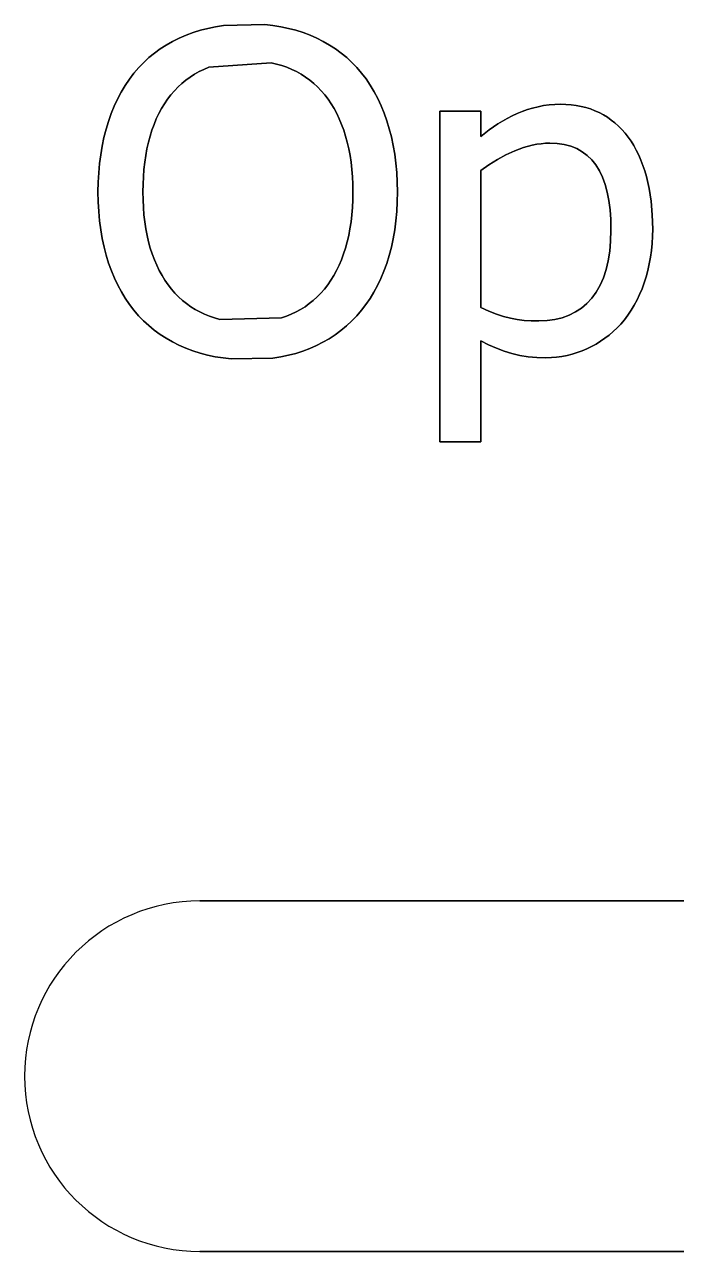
# Model space of a CAD drawing. Extents: x -90 to 0, y -3 to 240.
# Drawn here: x -70.5 to -59.35, y 74.5 to 95.5 of the extents above; entities that cross this region are included whole.
import ezdxf

# ---------------------------------------------------------------- set-up
doc = ezdxf.new("R2010")
doc.units = 0

msp = doc.modelspace()

# ---------------------------------------------------------------- linework, layer by layer
at = {"layer": 'layer0'}
for points in [[(-67.738, 95.316, 0), (-67.618, 95.361, 0)], [(-67.618, 95.361, 0), (-67.738, 95.316, 0)], [(-67.618, 95.361, 0), (-67.493, 95.401, 0)], [(-67.493, 95.401, 0), (-67.618, 95.361, 0)], [(-67.493, 95.401, 0), (-67.365, 95.434, 0)], [(-67.365, 95.434, 0), (-67.493, 95.401, 0)], [(-67.365, 95.434, 0), (-67.234, 95.462, 0)], [(-67.234, 95.462, 0), (-67.365, 95.434, 0)], [(-67.234, 95.462, 0), (-67.099, 95.484, 0)], [(-67.099, 95.484, 0), (-67.234, 95.462, 0)], [(-67.099, 95.484, 0), (-66.389, 95.5, 0)], [(-66.389, 95.5, 0), (-67.099, 95.484, 0)], [(-66.389, 95.5, 0), (-66.251, 95.484, 0)], [(-66.251, 95.484, 0), (-66.389, 95.5, 0)], [(-66.251, 95.484, 0), (-66.116, 95.462, 0)], [(-66.116, 95.462, 0), (-66.251, 95.484, 0)], [(-66.116, 95.462, 0), (-65.985, 95.434, 0)], [(-65.985, 95.434, 0), (-66.116, 95.462, 0)], [(-65.985, 95.434, 0), (-65.858, 95.401, 0)], [(-65.858, 95.401, 0), (-65.985, 95.434, 0)], [(-65.858, 95.401, 0), (-65.736, 95.361, 0)], [(-65.736, 95.361, 0), (-65.858, 95.401, 0)], [(-65.736, 95.361, 0), (-65.617, 95.316, 0)], [(-65.617, 95.316, 0), (-65.736, 95.361, 0)], [(-68.179, 95.082, 0), (-68.075, 95.148, 0)], [(-68.075, 95.148, 0), (-68.179, 95.082, 0)], [(-68.075, 95.148, 0), (-67.967, 95.209, 0)], [(-67.967, 95.209, 0), (-68.075, 95.148, 0)], [(-67.967, 95.209, 0), (-67.855, 95.265, 0)], [(-67.855, 95.265, 0), (-67.967, 95.209, 0)], [(-67.855, 95.265, 0), (-67.738, 95.316, 0)], [(-67.738, 95.316, 0), (-67.855, 95.265, 0)], [(-65.617, 95.316, 0), (-65.502, 95.265, 0)], [(-65.502, 95.265, 0), (-65.617, 95.316, 0)], [(-65.502, 95.265, 0), (-65.391, 95.209, 0)], [(-65.391, 95.209, 0), (-65.502, 95.265, 0)], [(-65.391, 95.209, 0), (-65.285, 95.148, 0)], [(-65.285, 95.148, 0), (-65.391, 95.209, 0)], [(-65.285, 95.148, 0), (-65.182, 95.082, 0)], [(-65.182, 95.082, 0), (-65.285, 95.148, 0)], [(-68.461, 94.852, 0), (-68.372, 94.934, 0)], [(-68.372, 94.934, 0), (-68.461, 94.852, 0)], [(-68.372, 94.934, 0), (-68.278, 95.01, 0)], [(-68.278, 95.01, 0), (-68.372, 94.934, 0)], [(-68.278, 95.01, 0), (-68.179, 95.082, 0)], [(-68.179, 95.082, 0), (-68.278, 95.01, 0)], [(-65.182, 95.082, 0), (-65.084, 95.01, 0)], [(-65.084, 95.01, 0), (-65.182, 95.082, 0)], [(-65.084, 95.01, 0), (-64.99, 94.934, 0)], [(-64.99, 94.934, 0), (-65.084, 95.01, 0)], [(-64.99, 94.934, 0), (-64.9, 94.852, 0)], [(-64.9, 94.852, 0), (-64.99, 94.934, 0)], [(-68.628, 94.668, 0), (-68.545, 94.766, 0)], [(-68.545, 94.766, 0), (-68.628, 94.668, 0)], [(-68.545, 94.766, 0), (-68.461, 94.852, 0)], [(-68.461, 94.852, 0), (-68.545, 94.766, 0)], [(-67.431, 94.733, 0), (-67.513, 94.694, 0)], [(-67.513, 94.694, 0), (-67.431, 94.733, 0)], [(-67.347, 94.768, 0), (-67.431, 94.733, 0)], [(-67.431, 94.733, 0), (-67.347, 94.768, 0)], [(-66.282, 94.845, 0), (-67.347, 94.768, 0)], [(-67.347, 94.768, 0), (-66.282, 94.845, 0)], [(-66.19, 94.824, 0), (-66.282, 94.845, 0)], [(-66.282, 94.845, 0), (-66.19, 94.824, 0)], [(-66.101, 94.798, 0), (-66.19, 94.824, 0)], [(-66.19, 94.824, 0), (-66.101, 94.798, 0)], [(-66.014, 94.768, 0), (-66.101, 94.798, 0)], [(-66.101, 94.798, 0), (-66.014, 94.768, 0)], [(-65.93, 94.733, 0), (-66.014, 94.768, 0)], [(-66.014, 94.768, 0), (-65.93, 94.733, 0)], [(-65.849, 94.694, 0), (-65.93, 94.733, 0)], [(-65.93, 94.733, 0), (-65.849, 94.694, 0)], [(-64.9, 94.852, 0), (-64.814, 94.766, 0)], [(-64.814, 94.766, 0), (-64.9, 94.852, 0)], [(-64.814, 94.766, 0), (-64.734, 94.67, 0)], [(-64.734, 94.67, 0), (-64.814, 94.766, 0)], [(-68.779, 94.456, 0), (-68.706, 94.564, 0)], [(-68.706, 94.564, 0), (-68.779, 94.456, 0)], [(-68.706, 94.564, 0), (-68.628, 94.668, 0)], [(-68.628, 94.668, 0), (-68.706, 94.564, 0)], [(-67.739, 94.549, 0), (-67.809, 94.492, 0)], [(-67.809, 94.492, 0), (-67.739, 94.549, 0)], [(-67.667, 94.602, 0), (-67.739, 94.549, 0)], [(-67.739, 94.549, 0), (-67.667, 94.602, 0)], [(-67.591, 94.65, 0), (-67.667, 94.602, 0)], [(-67.667, 94.602, 0), (-67.591, 94.65, 0)], [(-67.513, 94.694, 0), (-67.591, 94.65, 0)], [(-67.591, 94.65, 0), (-67.513, 94.694, 0)], [(-65.771, 94.65, 0), (-65.849, 94.694, 0)], [(-65.849, 94.694, 0), (-65.771, 94.65, 0)], [(-65.696, 94.602, 0), (-65.771, 94.65, 0)], [(-65.771, 94.65, 0), (-65.696, 94.602, 0)], [(-65.623, 94.549, 0), (-65.696, 94.602, 0)], [(-65.696, 94.602, 0), (-65.623, 94.549, 0)], [(-65.554, 94.492, 0), (-65.623, 94.549, 0)], [(-65.623, 94.549, 0), (-65.554, 94.492, 0)], [(-64.734, 94.67, 0), (-64.659, 94.568, 0)], [(-64.659, 94.568, 0), (-64.734, 94.67, 0)], [(-64.659, 94.568, 0), (-64.587, 94.461, 0)], [(-64.587, 94.461, 0), (-64.659, 94.568, 0)], [(-68.909, 94.224, 0), (-68.846, 94.342, 0)], [(-68.846, 94.342, 0), (-68.909, 94.224, 0)], [(-68.846, 94.342, 0), (-68.779, 94.456, 0)], [(-68.779, 94.456, 0), (-68.846, 94.342, 0)], [(-67.997, 94.296, 0), (-68.054, 94.222, 0)], [(-68.054, 94.222, 0), (-67.997, 94.296, 0)], [(-67.938, 94.366, 0), (-67.997, 94.296, 0)], [(-67.997, 94.296, 0), (-67.938, 94.366, 0)], [(-67.875, 94.431, 0), (-67.938, 94.366, 0)], [(-67.938, 94.366, 0), (-67.875, 94.431, 0)], [(-67.809, 94.492, 0), (-67.875, 94.431, 0)], [(-67.875, 94.431, 0), (-67.809, 94.492, 0)], [(-65.488, 94.431, 0), (-65.554, 94.492, 0)], [(-65.554, 94.492, 0), (-65.488, 94.431, 0)], [(-65.425, 94.366, 0), (-65.488, 94.431, 0)], [(-65.488, 94.431, 0), (-65.425, 94.366, 0)], [(-65.365, 94.296, 0), (-65.425, 94.366, 0)], [(-65.425, 94.366, 0), (-65.365, 94.296, 0)], [(-65.309, 94.222, 0), (-65.365, 94.296, 0)], [(-65.365, 94.296, 0), (-65.309, 94.222, 0)], [(-64.587, 94.461, 0), (-64.521, 94.349, 0)], [(-64.521, 94.349, 0), (-64.587, 94.461, 0)], [(-64.521, 94.349, 0), (-64.459, 94.232, 0)], [(-64.459, 94.232, 0), (-64.521, 94.349, 0)], [(-69.018, 93.975, 0), (-68.966, 94.102, 0)], [(-68.966, 94.102, 0), (-69.018, 93.975, 0)], [(-68.966, 94.102, 0), (-68.909, 94.224, 0)], [(-68.909, 94.224, 0), (-68.966, 94.102, 0)], [(-68.107, 94.144, 0), (-68.157, 94.062, 0)], [(-68.157, 94.062, 0), (-68.107, 94.144, 0)], [(-68.054, 94.222, 0), (-68.107, 94.144, 0)], [(-68.107, 94.144, 0), (-68.054, 94.222, 0)], [(-65.256, 94.144, 0), (-65.309, 94.222, 0)], [(-65.309, 94.222, 0), (-65.256, 94.144, 0)], [(-65.206, 94.062, 0), (-65.256, 94.144, 0)], [(-65.256, 94.144, 0), (-65.206, 94.062, 0)], [(-64.459, 94.232, 0), (-64.402, 94.111, 0)], [(-64.402, 94.111, 0), (-64.459, 94.232, 0)], [(-64.402, 94.111, 0), (-64.35, 93.984, 0)], [(-64.35, 93.984, 0), (-64.402, 94.111, 0)], [(-61.809, 94.071, 0), (-61.717, 94.094, 0)], [(-61.717, 94.094, 0), (-61.809, 94.071, 0)], [(-61.717, 94.094, 0), (-61.623, 94.112, 0)], [(-61.623, 94.112, 0), (-61.717, 94.094, 0)], [(-61.623, 94.112, 0), (-61.528, 94.126, 0)], [(-61.528, 94.126, 0), (-61.623, 94.112, 0)], [(-61.528, 94.126, 0), (-61.431, 94.134, 0)], [(-61.431, 94.134, 0), (-61.528, 94.126, 0)], [(-61.431, 94.134, 0), (-61.333, 94.137, 0)], [(-61.333, 94.137, 0), (-61.431, 94.134, 0)], [(-61.333, 94.137, 0), (-61.241, 94.134, 0)], [(-61.241, 94.134, 0), (-61.333, 94.137, 0)], [(-61.241, 94.134, 0), (-61.153, 94.127, 0)], [(-61.153, 94.127, 0), (-61.241, 94.134, 0)], [(-61.153, 94.127, 0), (-61.066, 94.116, 0)], [(-61.066, 94.116, 0), (-61.153, 94.127, 0)], [(-61.066, 94.116, 0), (-60.982, 94.1, 0)], [(-60.982, 94.1, 0), (-61.066, 94.116, 0)], [(-60.982, 94.1, 0), (-60.901, 94.079, 0)], [(-60.901, 94.079, 0), (-60.982, 94.1, 0)], [(-69.065, 93.843, 0), (-69.018, 93.975, 0)], [(-69.018, 93.975, 0), (-69.065, 93.843, 0)], [(-68.246, 93.885, 0), (-68.285, 93.791, 0)], [(-68.285, 93.791, 0), (-68.246, 93.885, 0)], [(-68.203, 93.976, 0), (-68.246, 93.885, 0)], [(-68.246, 93.885, 0), (-68.203, 93.976, 0)], [(-68.157, 94.062, 0), (-68.203, 93.976, 0)], [(-68.203, 93.976, 0), (-68.157, 94.062, 0)], [(-65.159, 93.976, 0), (-65.206, 94.062, 0)], [(-65.206, 94.062, 0), (-65.159, 93.976, 0)], [(-65.116, 93.885, 0), (-65.159, 93.976, 0)], [(-65.159, 93.976, 0), (-65.116, 93.885, 0)], [(-65.077, 93.791, 0), (-65.116, 93.885, 0)], [(-65.116, 93.885, 0), (-65.077, 93.791, 0)], [(-64.35, 93.984, 0), (-64.303, 93.853, 0)], [(-64.303, 93.853, 0), (-64.35, 93.984, 0)], [(-63.396, 94.015, 0), (-62.698, 94.015, 0)], [(-63.396, 88.358, 0), (-63.396, 94.015, 0)], [(-62.698, 94.015, 0), (-63.396, 94.015, 0)], [(-63.396, 94.015, 0), (-63.396, 88.358, 0)], [(-62.698, 94.015, 0), (-62.698, 93.581, 0)], [(-62.698, 93.581, 0), (-62.698, 94.015, 0)], [(-62.403, 93.8, 0), (-62.243, 93.894, 0)], [(-62.243, 93.894, 0), (-62.403, 93.8, 0)], [(-62.243, 93.894, 0), (-62.16, 93.937, 0)], [(-62.16, 93.937, 0), (-62.243, 93.894, 0)], [(-62.16, 93.937, 0), (-62.075, 93.976, 0)], [(-62.075, 93.976, 0), (-62.16, 93.937, 0)], [(-62.075, 93.976, 0), (-61.988, 94.012, 0)], [(-61.988, 94.012, 0), (-62.075, 93.976, 0)], [(-61.988, 94.012, 0), (-61.899, 94.043, 0)], [(-61.899, 94.043, 0), (-61.988, 94.012, 0)], [(-61.899, 94.043, 0), (-61.809, 94.071, 0)], [(-61.809, 94.071, 0), (-61.899, 94.043, 0)], [(-60.901, 94.079, 0), (-60.821, 94.055, 0)], [(-60.821, 94.055, 0), (-60.901, 94.079, 0)], [(-60.821, 94.055, 0), (-60.745, 94.025, 0)], [(-60.745, 94.025, 0), (-60.821, 94.055, 0)], [(-60.745, 94.025, 0), (-60.671, 93.992, 0)], [(-60.671, 93.992, 0), (-60.745, 94.025, 0)], [(-60.671, 93.992, 0), (-60.599, 93.954, 0)], [(-60.599, 93.954, 0), (-60.671, 93.992, 0)], [(-60.599, 93.954, 0), (-60.531, 93.912, 0)], [(-60.531, 93.912, 0), (-60.599, 93.954, 0)], [(-60.531, 93.912, 0), (-60.464, 93.865, 0)], [(-60.464, 93.865, 0), (-60.531, 93.912, 0)], [(-69.143, 93.566, 0), (-69.106, 93.707, 0)], [(-69.106, 93.707, 0), (-69.143, 93.566, 0)], [(-69.106, 93.707, 0), (-69.065, 93.843, 0)], [(-69.065, 93.843, 0), (-69.106, 93.707, 0)], [(-68.321, 93.693, 0), (-68.353, 93.59, 0)], [(-68.353, 93.59, 0), (-68.321, 93.693, 0)], [(-68.285, 93.791, 0), (-68.321, 93.693, 0)], [(-68.321, 93.693, 0), (-68.285, 93.791, 0)], [(-65.04, 93.693, 0), (-65.077, 93.791, 0)], [(-65.077, 93.791, 0), (-65.04, 93.693, 0)], [(-65.008, 93.59, 0), (-65.04, 93.693, 0)], [(-65.04, 93.693, 0), (-65.008, 93.59, 0)], [(-64.303, 93.853, 0), (-64.261, 93.717, 0)], [(-64.261, 93.717, 0), (-64.303, 93.853, 0)], [(-64.261, 93.717, 0), (-64.225, 93.576, 0)], [(-64.225, 93.576, 0), (-64.261, 93.717, 0)], [(-62.698, 93.581, 0), (-62.554, 93.695, 0)], [(-62.554, 93.695, 0), (-62.698, 93.581, 0)], [(-62.554, 93.695, 0), (-62.403, 93.8, 0)], [(-62.403, 93.8, 0), (-62.554, 93.695, 0)], [(-60.464, 93.865, 0), (-60.401, 93.815, 0)], [(-60.401, 93.815, 0), (-60.464, 93.865, 0)], [(-60.401, 93.815, 0), (-60.34, 93.76, 0)], [(-60.34, 93.76, 0), (-60.401, 93.815, 0)], [(-60.34, 93.76, 0), (-60.282, 93.701, 0)], [(-60.282, 93.701, 0), (-60.34, 93.76, 0)], [(-60.282, 93.701, 0), (-60.227, 93.639, 0)], [(-60.227, 93.639, 0), (-60.282, 93.701, 0)], [(-69.173, 93.421, 0), (-69.143, 93.566, 0)], [(-69.143, 93.566, 0), (-69.173, 93.421, 0)], [(-68.381, 93.484, 0), (-68.406, 93.374, 0)], [(-68.406, 93.374, 0), (-68.381, 93.484, 0)], [(-68.353, 93.59, 0), (-68.381, 93.484, 0)], [(-68.381, 93.484, 0), (-68.353, 93.59, 0)], [(-64.979, 93.484, 0), (-65.008, 93.59, 0)], [(-65.008, 93.59, 0), (-64.979, 93.484, 0)], [(-64.954, 93.374, 0), (-64.979, 93.484, 0)], [(-64.979, 93.484, 0), (-64.954, 93.374, 0)], [(-64.225, 93.576, 0), (-64.194, 93.43, 0)], [(-64.194, 93.43, 0), (-64.225, 93.576, 0)], [(-61.815, 93.436, 0), (-61.74, 93.45, 0)], [(-61.74, 93.45, 0), (-61.815, 93.436, 0)], [(-61.74, 93.45, 0), (-61.666, 93.461, 0)], [(-61.666, 93.461, 0), (-61.74, 93.45, 0)], [(-61.666, 93.461, 0), (-61.591, 93.468, 0)], [(-61.591, 93.468, 0), (-61.666, 93.461, 0)], [(-61.591, 93.468, 0), (-61.518, 93.47, 0)], [(-61.518, 93.47, 0), (-61.591, 93.468, 0)], [(-61.518, 93.47, 0), (-61.389, 93.464, 0)], [(-61.389, 93.464, 0), (-61.518, 93.47, 0)], [(-61.389, 93.464, 0), (-61.269, 93.446, 0)], [(-61.269, 93.446, 0), (-61.389, 93.464, 0)], [(-60.227, 93.639, 0), (-60.175, 93.572, 0)], [(-60.175, 93.572, 0), (-60.227, 93.639, 0)], [(-60.175, 93.572, 0), (-60.126, 93.501, 0)], [(-60.126, 93.501, 0), (-60.175, 93.572, 0)], [(-60.126, 93.501, 0), (-60.079, 93.427, 0)], [(-60.079, 93.427, 0), (-60.126, 93.501, 0)], [(-69.218, 93.119, 0), (-69.198, 93.272, 0)], [(-69.198, 93.272, 0), (-69.218, 93.119, 0)], [(-69.198, 93.272, 0), (-69.173, 93.421, 0)], [(-69.173, 93.421, 0), (-69.198, 93.272, 0)], [(-68.428, 93.26, 0), (-68.445, 93.142, 0)], [(-68.445, 93.142, 0), (-68.428, 93.26, 0)], [(-68.406, 93.374, 0), (-68.428, 93.26, 0)], [(-68.428, 93.26, 0), (-68.406, 93.374, 0)], [(-64.933, 93.26, 0), (-64.954, 93.374, 0)], [(-64.954, 93.374, 0), (-64.933, 93.26, 0)], [(-64.915, 93.142, 0), (-64.933, 93.26, 0)], [(-64.933, 93.26, 0), (-64.915, 93.142, 0)], [(-64.194, 93.43, 0), (-64.168, 93.28, 0)], [(-64.168, 93.28, 0), (-64.194, 93.43, 0)], [(-64.168, 93.28, 0), (-64.148, 93.126, 0)], [(-64.148, 93.126, 0), (-64.168, 93.28, 0)], [(-62.412, 93.191, 0), (-62.265, 93.271, 0)], [(-62.265, 93.271, 0), (-62.412, 93.191, 0)], [(-62.265, 93.271, 0), (-62.116, 93.34, 0)], [(-62.116, 93.34, 0), (-62.265, 93.271, 0)], [(-62.116, 93.34, 0), (-61.966, 93.395, 0)], [(-61.966, 93.395, 0), (-62.116, 93.34, 0)], [(-61.966, 93.395, 0), (-61.815, 93.436, 0)], [(-61.815, 93.436, 0), (-61.966, 93.395, 0)], [(-61.269, 93.446, 0), (-61.158, 93.417, 0)], [(-61.158, 93.417, 0), (-61.269, 93.446, 0)], [(-61.158, 93.417, 0), (-61.055, 93.376, 0)], [(-61.055, 93.376, 0), (-61.158, 93.417, 0)], [(-61.055, 93.376, 0), (-60.961, 93.323, 0)], [(-60.961, 93.323, 0), (-61.055, 93.376, 0)], [(-60.961, 93.323, 0), (-60.875, 93.259, 0)], [(-60.875, 93.259, 0), (-60.961, 93.323, 0)], [(-60.875, 93.259, 0), (-60.797, 93.183, 0)], [(-60.797, 93.183, 0), (-60.875, 93.259, 0)], [(-60.079, 93.427, 0), (-60.036, 93.348, 0)], [(-60.036, 93.348, 0), (-60.079, 93.427, 0)], [(-60.036, 93.348, 0), (-59.995, 93.266, 0)], [(-59.995, 93.266, 0), (-60.036, 93.348, 0)], [(-59.995, 93.266, 0), (-59.958, 93.18, 0)], [(-59.958, 93.18, 0), (-59.995, 93.266, 0)], [(-69.232, 92.961, 0), (-69.218, 93.119, 0)], [(-69.218, 93.119, 0), (-69.232, 92.961, 0)], [(-68.445, 93.142, 0), (-68.459, 93.021, 0)], [(-68.459, 93.021, 0), (-68.445, 93.142, 0)], [(-64.901, 93.021, 0), (-64.915, 93.142, 0)], [(-64.915, 93.142, 0), (-64.901, 93.021, 0)], [(-64.148, 93.126, 0), (-64.133, 92.966, 0)], [(-64.133, 92.966, 0), (-64.148, 93.126, 0)], [(-62.698, 92.999, 0), (-62.557, 93.1, 0)], [(-62.557, 93.1, 0), (-62.698, 92.999, 0)], [(-62.557, 93.1, 0), (-62.412, 93.191, 0)], [(-62.412, 93.191, 0), (-62.557, 93.1, 0)], [(-60.797, 93.183, 0), (-60.728, 93.096, 0)], [(-60.728, 93.096, 0), (-60.797, 93.183, 0)], [(-60.728, 93.096, 0), (-60.667, 92.997, 0)], [(-60.667, 92.997, 0), (-60.728, 93.096, 0)], [(-59.958, 93.18, 0), (-59.923, 93.09, 0)], [(-59.923, 93.09, 0), (-59.958, 93.18, 0)], [(-59.923, 93.09, 0), (-59.892, 92.997, 0)], [(-59.892, 92.997, 0), (-59.923, 93.09, 0)], [(-69.241, 92.8, 0), (-69.232, 92.961, 0)], [(-69.232, 92.961, 0), (-69.241, 92.8, 0)], [(-68.468, 92.895, 0), (-68.474, 92.766, 0)], [(-68.474, 92.766, 0), (-68.468, 92.895, 0)], [(-68.459, 93.021, 0), (-68.468, 92.895, 0)], [(-68.468, 92.895, 0), (-68.459, 93.021, 0)], [(-64.891, 92.895, 0), (-64.901, 93.021, 0)], [(-64.901, 93.021, 0), (-64.891, 92.895, 0)], [(-64.885, 92.766, 0), (-64.891, 92.895, 0)], [(-64.891, 92.895, 0), (-64.885, 92.766, 0)], [(-64.133, 92.966, 0), (-64.124, 92.802, 0)], [(-64.124, 92.802, 0), (-64.133, 92.966, 0)], [(-62.698, 90.655, 0), (-62.698, 92.999, 0)], [(-62.698, 92.999, 0), (-62.698, 90.655, 0)], [(-60.667, 92.997, 0), (-60.615, 92.886, 0)], [(-60.615, 92.886, 0), (-60.667, 92.997, 0)], [(-60.615, 92.886, 0), (-60.57, 92.764, 0)], [(-60.57, 92.764, 0), (-60.615, 92.886, 0)], [(-59.892, 92.997, 0), (-59.864, 92.9, 0)], [(-59.864, 92.9, 0), (-59.892, 92.997, 0)], [(-59.864, 92.9, 0), (-59.839, 92.799, 0)], [(-59.839, 92.799, 0), (-59.864, 92.9, 0)], [(-69.244, 92.634, 0), (-69.241, 92.8, 0)], [(-69.241, 92.8, 0), (-69.244, 92.634, 0)], [(-69.241, 92.465, 0), (-69.244, 92.634, 0)], [(-69.244, 92.634, 0), (-69.241, 92.465, 0)], [(-68.474, 92.766, 0), (-68.476, 92.634, 0)], [(-68.476, 92.634, 0), (-68.474, 92.766, 0)], [(-68.476, 92.634, 0), (-68.474, 92.5, 0)], [(-68.474, 92.5, 0), (-68.476, 92.634, 0)], [(-64.883, 92.634, 0), (-64.885, 92.766, 0)], [(-64.885, 92.766, 0), (-64.883, 92.634, 0)], [(-64.885, 92.5, 0), (-64.883, 92.634, 0)], [(-64.883, 92.634, 0), (-64.885, 92.5, 0)], [(-64.124, 92.802, 0), (-64.121, 92.634, 0)], [(-64.121, 92.634, 0), (-64.124, 92.802, 0)], [(-64.121, 92.634, 0), (-64.124, 92.465, 0)], [(-64.124, 92.465, 0), (-64.121, 92.634, 0)], [(-60.57, 92.764, 0), (-60.534, 92.631, 0)], [(-60.534, 92.631, 0), (-60.57, 92.764, 0)], [(-60.534, 92.631, 0), (-60.506, 92.486, 0)], [(-60.506, 92.486, 0), (-60.534, 92.631, 0)], [(-59.839, 92.799, 0), (-59.817, 92.695, 0)], [(-59.817, 92.695, 0), (-59.839, 92.799, 0)], [(-59.817, 92.695, 0), (-59.798, 92.588, 0)], [(-59.798, 92.588, 0), (-59.817, 92.695, 0)], [(-69.232, 92.302, 0), (-69.241, 92.465, 0)], [(-69.241, 92.465, 0), (-69.232, 92.302, 0)], [(-68.474, 92.5, 0), (-68.468, 92.371, 0)], [(-68.468, 92.371, 0), (-68.474, 92.5, 0)], [(-64.891, 92.371, 0), (-64.885, 92.5, 0)], [(-64.885, 92.5, 0), (-64.891, 92.371, 0)], [(-64.124, 92.465, 0), (-64.133, 92.301, 0)], [(-64.133, 92.301, 0), (-64.124, 92.465, 0)], [(-60.506, 92.486, 0), (-60.486, 92.329, 0)], [(-60.486, 92.329, 0), (-60.506, 92.486, 0)], [(-59.798, 92.588, 0), (-59.783, 92.477, 0)], [(-59.783, 92.477, 0), (-59.798, 92.588, 0)], [(-59.783, 92.477, 0), (-59.762, 92.244, 0)], [(-59.762, 92.244, 0), (-59.783, 92.477, 0)], [(-69.217, 92.142, 0), (-69.232, 92.302, 0)], [(-69.232, 92.302, 0), (-69.217, 92.142, 0)], [(-68.468, 92.371, 0), (-68.458, 92.245, 0)], [(-68.458, 92.245, 0), (-68.468, 92.371, 0)], [(-68.458, 92.245, 0), (-68.444, 92.123, 0)], [(-68.444, 92.123, 0), (-68.458, 92.245, 0)], [(-64.916, 92.123, 0), (-64.902, 92.245, 0)], [(-64.902, 92.245, 0), (-64.916, 92.123, 0)], [(-64.902, 92.245, 0), (-64.891, 92.371, 0)], [(-64.891, 92.371, 0), (-64.902, 92.245, 0)], [(-64.133, 92.301, 0), (-64.148, 92.141, 0)], [(-64.148, 92.141, 0), (-64.133, 92.301, 0)], [(-60.486, 92.329, 0), (-60.474, 92.162, 0)], [(-60.474, 92.162, 0), (-60.486, 92.329, 0)], [(-59.762, 92.244, 0), (-59.756, 91.999, 0)], [(-59.756, 91.999, 0), (-59.762, 92.244, 0)], [(-69.197, 91.988, 0), (-69.217, 92.142, 0)], [(-69.217, 92.142, 0), (-69.197, 91.988, 0)], [(-69.171, 91.838, 0), (-69.197, 91.988, 0)], [(-69.197, 91.988, 0), (-69.171, 91.838, 0)], [(-68.444, 92.123, 0), (-68.426, 92.005, 0)], [(-68.426, 92.005, 0), (-68.444, 92.123, 0)], [(-68.426, 92.005, 0), (-68.404, 91.891, 0)], [(-68.404, 91.891, 0), (-68.426, 92.005, 0)], [(-64.955, 91.891, 0), (-64.934, 92.005, 0)], [(-64.934, 92.005, 0), (-64.955, 91.891, 0)], [(-64.934, 92.005, 0), (-64.916, 92.123, 0)], [(-64.916, 92.123, 0), (-64.934, 92.005, 0)], [(-64.169, 91.985, 0), (-64.195, 91.834, 0)], [(-64.195, 91.834, 0), (-64.169, 91.985, 0)], [(-64.148, 92.141, 0), (-64.169, 91.985, 0)], [(-64.169, 91.985, 0), (-64.148, 92.141, 0)], [(-60.47, 91.983, 0), (-60.475, 91.795, 0)], [(-60.475, 91.795, 0), (-60.47, 91.983, 0)], [(-60.474, 92.162, 0), (-60.47, 91.983, 0)], [(-60.47, 91.983, 0), (-60.474, 92.162, 0)], [(-59.756, 91.999, 0), (-59.758, 91.875, 0)], [(-59.758, 91.875, 0), (-59.756, 91.999, 0)], [(-69.14, 91.692, 0), (-69.171, 91.838, 0)], [(-69.171, 91.838, 0), (-69.14, 91.692, 0)], [(-68.404, 91.891, 0), (-68.378, 91.781, 0)], [(-68.378, 91.781, 0), (-68.404, 91.891, 0)], [(-68.378, 91.781, 0), (-68.349, 91.675, 0)], [(-68.349, 91.675, 0), (-68.378, 91.781, 0)], [(-65.01, 91.675, 0), (-64.981, 91.781, 0)], [(-64.981, 91.781, 0), (-65.01, 91.675, 0)], [(-64.981, 91.781, 0), (-64.955, 91.891, 0)], [(-64.955, 91.891, 0), (-64.981, 91.781, 0)], [(-64.195, 91.834, 0), (-64.226, 91.688, 0)], [(-64.226, 91.688, 0), (-64.195, 91.834, 0)], [(-60.475, 91.795, 0), (-60.491, 91.62, 0)], [(-60.491, 91.62, 0), (-60.475, 91.795, 0)], [(-59.758, 91.875, 0), (-59.765, 91.753, 0)], [(-59.765, 91.753, 0), (-59.758, 91.875, 0)], [(-69.103, 91.552, 0), (-69.14, 91.692, 0)], [(-69.14, 91.692, 0), (-69.103, 91.552, 0)], [(-68.349, 91.675, 0), (-68.316, 91.573, 0)], [(-68.316, 91.573, 0), (-68.349, 91.675, 0)], [(-68.316, 91.573, 0), (-68.28, 91.475, 0)], [(-68.28, 91.475, 0), (-68.316, 91.573, 0)], [(-65.08, 91.475, 0), (-65.043, 91.573, 0)], [(-65.043, 91.573, 0), (-65.08, 91.475, 0)], [(-65.043, 91.573, 0), (-65.01, 91.675, 0)], [(-65.01, 91.675, 0), (-65.043, 91.573, 0)], [(-64.226, 91.688, 0), (-64.263, 91.547, 0)], [(-64.263, 91.547, 0), (-64.226, 91.688, 0)], [(-60.491, 91.62, 0), (-60.518, 91.456, 0)], [(-60.518, 91.456, 0), (-60.491, 91.62, 0)], [(-59.777, 91.634, 0), (-59.793, 91.517, 0)], [(-59.793, 91.517, 0), (-59.777, 91.634, 0)], [(-59.765, 91.753, 0), (-59.777, 91.634, 0)], [(-59.777, 91.634, 0), (-59.765, 91.753, 0)], [(-69.062, 91.417, 0), (-69.103, 91.552, 0)], [(-69.103, 91.552, 0), (-69.062, 91.417, 0)], [(-69.015, 91.286, 0), (-69.062, 91.417, 0)], [(-69.062, 91.417, 0), (-69.015, 91.286, 0)], [(-68.28, 91.475, 0), (-68.239, 91.381, 0)], [(-68.239, 91.381, 0), (-68.28, 91.475, 0)], [(-68.239, 91.381, 0), (-68.196, 91.291, 0)], [(-68.196, 91.291, 0), (-68.239, 91.381, 0)], [(-65.163, 91.291, 0), (-65.12, 91.381, 0)], [(-65.12, 91.381, 0), (-65.163, 91.291, 0)], [(-65.12, 91.381, 0), (-65.08, 91.475, 0)], [(-65.08, 91.475, 0), (-65.12, 91.381, 0)], [(-64.305, 91.411, 0), (-64.352, 91.28, 0)], [(-64.352, 91.28, 0), (-64.305, 91.411, 0)], [(-64.263, 91.547, 0), (-64.305, 91.411, 0)], [(-64.305, 91.411, 0), (-64.263, 91.547, 0)], [(-60.518, 91.456, 0), (-60.554, 91.305, 0)], [(-60.554, 91.305, 0), (-60.518, 91.456, 0)], [(-59.814, 91.403, 0), (-59.839, 91.292, 0)], [(-59.839, 91.292, 0), (-59.814, 91.403, 0)], [(-59.793, 91.517, 0), (-59.814, 91.403, 0)], [(-59.814, 91.403, 0), (-59.793, 91.517, 0)], [(-68.963, 91.161, 0), (-69.015, 91.286, 0)], [(-69.015, 91.286, 0), (-68.963, 91.161, 0)], [(-68.906, 91.04, 0), (-68.963, 91.161, 0)], [(-68.963, 91.161, 0), (-68.906, 91.04, 0)], [(-68.196, 91.291, 0), (-68.149, 91.205, 0)], [(-68.149, 91.205, 0), (-68.196, 91.291, 0)], [(-68.149, 91.205, 0), (-68.098, 91.123, 0)], [(-68.098, 91.123, 0), (-68.149, 91.205, 0)], [(-65.261, 91.123, 0), (-65.21, 91.205, 0)], [(-65.21, 91.205, 0), (-65.261, 91.123, 0)], [(-65.21, 91.205, 0), (-65.163, 91.291, 0)], [(-65.163, 91.291, 0), (-65.21, 91.205, 0)], [(-64.404, 91.154, 0), (-64.461, 91.033, 0)], [(-64.461, 91.033, 0), (-64.404, 91.154, 0)], [(-64.352, 91.28, 0), (-64.404, 91.154, 0)], [(-64.404, 91.154, 0), (-64.352, 91.28, 0)], [(-60.6, 91.165, 0), (-60.656, 91.037, 0)], [(-60.656, 91.037, 0), (-60.6, 91.165, 0)], [(-60.554, 91.305, 0), (-60.6, 91.165, 0)], [(-60.6, 91.165, 0), (-60.554, 91.305, 0)], [(-59.868, 91.184, 0), (-59.901, 91.079, 0)], [(-59.901, 91.079, 0), (-59.868, 91.184, 0)], [(-59.839, 91.292, 0), (-59.868, 91.184, 0)], [(-59.868, 91.184, 0), (-59.839, 91.292, 0)], [(-68.844, 90.925, 0), (-68.906, 91.04, 0)], [(-68.906, 91.04, 0), (-68.844, 90.925, 0)], [(-68.098, 91.123, 0), (-68.044, 91.046, 0)], [(-68.044, 91.046, 0), (-68.098, 91.123, 0)], [(-68.044, 91.046, 0), (-67.987, 90.973, 0)], [(-67.987, 90.973, 0), (-68.044, 91.046, 0)], [(-67.987, 90.973, 0), (-67.927, 90.904, 0)], [(-67.927, 90.904, 0), (-67.987, 90.973, 0)], [(-65.432, 90.904, 0), (-65.371, 90.973, 0)], [(-65.371, 90.973, 0), (-65.432, 90.904, 0)], [(-65.371, 90.973, 0), (-65.314, 91.046, 0)], [(-65.314, 91.046, 0), (-65.371, 90.973, 0)], [(-65.314, 91.046, 0), (-65.261, 91.123, 0)], [(-65.261, 91.123, 0), (-65.314, 91.046, 0)], [(-64.461, 91.033, 0), (-64.523, 90.919, 0)], [(-64.523, 90.919, 0), (-64.461, 91.033, 0)], [(-60.656, 91.037, 0), (-60.722, 90.922, 0)], [(-60.722, 90.922, 0), (-60.656, 91.037, 0)], [(-59.938, 90.978, 0), (-59.979, 90.88, 0)], [(-59.979, 90.88, 0), (-59.938, 90.978, 0)], [(-59.901, 91.079, 0), (-59.938, 90.978, 0)], [(-59.938, 90.978, 0), (-59.901, 91.079, 0)], [(-68.777, 90.815, 0), (-68.844, 90.925, 0)], [(-68.844, 90.925, 0), (-68.777, 90.815, 0)], [(-68.706, 90.711, 0), (-68.777, 90.815, 0)], [(-68.777, 90.815, 0), (-68.706, 90.711, 0)], [(-67.927, 90.904, 0), (-67.864, 90.839, 0)], [(-67.864, 90.839, 0), (-67.927, 90.904, 0)], [(-67.864, 90.839, 0), (-67.797, 90.779, 0)], [(-67.797, 90.779, 0), (-67.864, 90.839, 0)], [(-67.797, 90.779, 0), (-67.728, 90.723, 0)], [(-67.728, 90.723, 0), (-67.797, 90.779, 0)], [(-67.728, 90.723, 0), (-67.655, 90.671, 0)], [(-67.655, 90.671, 0), (-67.728, 90.723, 0)], [(-65.703, 90.671, 0), (-65.63, 90.723, 0)], [(-65.63, 90.723, 0), (-65.703, 90.671, 0)], [(-65.63, 90.723, 0), (-65.561, 90.779, 0)], [(-65.561, 90.779, 0), (-65.63, 90.723, 0)], [(-65.561, 90.779, 0), (-65.495, 90.839, 0)], [(-65.495, 90.839, 0), (-65.561, 90.779, 0)], [(-65.495, 90.839, 0), (-65.432, 90.904, 0)], [(-65.432, 90.904, 0), (-65.495, 90.839, 0)], [(-64.589, 90.809, 0), (-64.66, 90.706, 0)], [(-64.66, 90.706, 0), (-64.589, 90.809, 0)], [(-64.523, 90.919, 0), (-64.589, 90.809, 0)], [(-64.589, 90.809, 0), (-64.523, 90.919, 0)], [(-60.881, 90.727, 0), (-60.973, 90.647, 0)], [(-60.973, 90.647, 0), (-60.881, 90.727, 0)], [(-60.797, 90.818, 0), (-60.881, 90.727, 0)], [(-60.881, 90.727, 0), (-60.797, 90.818, 0)], [(-60.722, 90.922, 0), (-60.797, 90.818, 0)], [(-60.797, 90.818, 0), (-60.722, 90.922, 0)], [(-60.024, 90.786, 0), (-60.073, 90.695, 0)], [(-60.073, 90.695, 0), (-60.024, 90.786, 0)], [(-59.979, 90.88, 0), (-60.024, 90.786, 0)], [(-60.024, 90.786, 0), (-59.979, 90.88, 0)], [(-68.631, 90.611, 0), (-68.706, 90.711, 0)], [(-68.706, 90.711, 0), (-68.631, 90.611, 0)], [(-68.55, 90.517, 0), (-68.631, 90.611, 0)], [(-68.631, 90.611, 0), (-68.55, 90.517, 0)], [(-68.466, 90.429, 0), (-68.55, 90.517, 0)], [(-68.55, 90.517, 0), (-68.466, 90.429, 0)], [(-67.655, 90.671, 0), (-67.58, 90.624, 0)], [(-67.58, 90.624, 0), (-67.655, 90.671, 0)], [(-67.58, 90.624, 0), (-67.501, 90.581, 0)], [(-67.501, 90.581, 0), (-67.58, 90.624, 0)], [(-67.501, 90.581, 0), (-67.42, 90.542, 0)], [(-67.42, 90.542, 0), (-67.501, 90.581, 0)], [(-67.42, 90.542, 0), (-67.336, 90.508, 0)], [(-67.336, 90.508, 0), (-67.42, 90.542, 0)], [(-66.021, 90.508, 0), (-65.937, 90.542, 0)], [(-65.937, 90.542, 0), (-66.021, 90.508, 0)], [(-65.937, 90.542, 0), (-65.856, 90.581, 0)], [(-65.856, 90.581, 0), (-65.937, 90.542, 0)], [(-65.856, 90.581, 0), (-65.778, 90.624, 0)], [(-65.778, 90.624, 0), (-65.856, 90.581, 0)], [(-65.778, 90.624, 0), (-65.703, 90.671, 0)], [(-65.703, 90.671, 0), (-65.778, 90.624, 0)], [(-64.814, 90.517, 0), (-64.902, 90.427, 0)], [(-64.902, 90.427, 0), (-64.814, 90.517, 0)], [(-64.735, 90.609, 0), (-64.814, 90.517, 0)], [(-64.814, 90.517, 0), (-64.735, 90.609, 0)], [(-64.66, 90.706, 0), (-64.735, 90.609, 0)], [(-64.735, 90.609, 0), (-64.66, 90.706, 0)], [(-62.558, 90.593, 0), (-62.698, 90.655, 0)], [(-62.698, 90.655, 0), (-62.558, 90.593, 0)], [(-62.428, 90.543, 0), (-62.558, 90.593, 0)], [(-62.558, 90.593, 0), (-62.428, 90.543, 0)], [(-62.307, 90.504, 0), (-62.428, 90.543, 0)], [(-62.428, 90.543, 0), (-62.307, 90.504, 0)], [(-61.184, 90.525, 0), (-61.302, 90.482, 0)], [(-61.302, 90.482, 0), (-61.184, 90.525, 0)], [(-61.075, 90.58, 0), (-61.184, 90.525, 0)], [(-61.184, 90.525, 0), (-61.075, 90.58, 0)], [(-60.973, 90.647, 0), (-61.075, 90.58, 0)], [(-61.075, 90.58, 0), (-60.973, 90.647, 0)], [(-60.18, 90.526, 0), (-60.239, 90.448, 0)], [(-60.239, 90.448, 0), (-60.18, 90.526, 0)], [(-60.125, 90.609, 0), (-60.18, 90.526, 0)], [(-60.18, 90.526, 0), (-60.125, 90.609, 0)], [(-60.073, 90.695, 0), (-60.125, 90.609, 0)], [(-60.125, 90.609, 0), (-60.073, 90.695, 0)], [(-68.376, 90.347, 0), (-68.466, 90.429, 0)], [(-68.466, 90.429, 0), (-68.376, 90.347, 0)], [(-68.281, 90.269, 0), (-68.376, 90.347, 0)], [(-68.376, 90.347, 0), (-68.281, 90.269, 0)], [(-67.336, 90.508, 0), (-67.25, 90.478, 0)], [(-67.25, 90.478, 0), (-67.336, 90.508, 0)], [(-67.25, 90.478, 0), (-67.161, 90.453, 0)], [(-67.161, 90.453, 0), (-67.25, 90.478, 0)], [(-67.161, 90.453, 0), (-66.107, 90.478, 0)], [(-66.107, 90.478, 0), (-67.161, 90.453, 0)], [(-66.107, 90.478, 0), (-66.021, 90.508, 0)], [(-66.021, 90.508, 0), (-66.107, 90.478, 0)], [(-64.993, 90.342, 0), (-65.088, 90.263, 0)], [(-65.088, 90.263, 0), (-64.993, 90.342, 0)], [(-64.902, 90.427, 0), (-64.993, 90.342, 0)], [(-64.993, 90.342, 0), (-64.902, 90.427, 0)], [(-62.19, 90.474, 0), (-62.307, 90.504, 0)], [(-62.307, 90.504, 0), (-62.19, 90.474, 0)], [(-62.075, 90.452, 0), (-62.19, 90.474, 0)], [(-62.19, 90.474, 0), (-62.075, 90.452, 0)], [(-61.957, 90.437, 0), (-62.075, 90.452, 0)], [(-62.075, 90.452, 0), (-61.957, 90.437, 0)], [(-61.834, 90.43, 0), (-61.957, 90.437, 0)], [(-61.957, 90.437, 0), (-61.834, 90.43, 0)], [(-61.703, 90.427, 0), (-61.834, 90.43, 0)], [(-61.834, 90.43, 0), (-61.703, 90.427, 0)], [(-61.562, 90.433, 0), (-61.703, 90.427, 0)], [(-61.703, 90.427, 0), (-61.562, 90.433, 0)], [(-61.428, 90.452, 0), (-61.562, 90.433, 0)], [(-61.562, 90.433, 0), (-61.428, 90.452, 0)], [(-61.302, 90.482, 0), (-61.428, 90.452, 0)], [(-61.428, 90.452, 0), (-61.302, 90.482, 0)], [(-60.365, 90.308, 0), (-60.431, 90.245, 0)], [(-60.431, 90.245, 0), (-60.365, 90.308, 0)], [(-60.301, 90.374, 0), (-60.365, 90.308, 0)], [(-60.365, 90.308, 0), (-60.301, 90.374, 0)], [(-60.239, 90.448, 0), (-60.301, 90.374, 0)], [(-60.301, 90.374, 0), (-60.239, 90.448, 0)], [(-68.182, 90.197, 0), (-68.281, 90.269, 0)], [(-68.281, 90.269, 0), (-68.182, 90.197, 0)], [(-68.079, 90.13, 0), (-68.182, 90.197, 0)], [(-68.182, 90.197, 0), (-68.079, 90.13, 0)], [(-67.971, 90.068, 0), (-68.079, 90.13, 0)], [(-68.079, 90.13, 0), (-67.971, 90.068, 0)], [(-65.289, 90.122, 0), (-65.396, 90.061, 0)], [(-65.396, 90.061, 0), (-65.289, 90.122, 0)], [(-65.187, 90.19, 0), (-65.289, 90.122, 0)], [(-65.289, 90.122, 0), (-65.187, 90.19, 0)], [(-65.088, 90.263, 0), (-65.187, 90.19, 0)], [(-65.187, 90.19, 0), (-65.088, 90.263, 0)], [(-60.572, 90.13, 0), (-60.646, 90.079, 0)], [(-60.646, 90.079, 0), (-60.572, 90.13, 0)], [(-60.5, 90.185, 0), (-60.572, 90.13, 0)], [(-60.572, 90.13, 0), (-60.5, 90.185, 0)], [(-60.431, 90.245, 0), (-60.5, 90.185, 0)], [(-60.5, 90.185, 0), (-60.431, 90.245, 0)], [(-67.859, 90.012, 0), (-67.971, 90.068, 0)], [(-67.971, 90.068, 0), (-67.859, 90.012, 0)], [(-67.743, 89.961, 0), (-67.859, 90.012, 0)], [(-67.859, 90.012, 0), (-67.743, 89.961, 0)], [(-67.622, 89.916, 0), (-67.743, 89.961, 0)], [(-67.743, 89.961, 0), (-67.622, 89.916, 0)], [(-67.498, 89.877, 0), (-67.622, 89.916, 0)], [(-67.622, 89.916, 0), (-67.498, 89.877, 0)], [(-65.739, 89.911, 0), (-65.861, 89.872, 0)], [(-65.861, 89.872, 0), (-65.739, 89.911, 0)], [(-65.621, 89.955, 0), (-65.739, 89.911, 0)], [(-65.739, 89.911, 0), (-65.621, 89.955, 0)], [(-65.506, 90.005, 0), (-65.621, 89.955, 0)], [(-65.621, 89.955, 0), (-65.506, 90.005, 0)], [(-65.396, 90.061, 0), (-65.506, 90.005, 0)], [(-65.506, 90.005, 0), (-65.396, 90.061, 0)], [(-62.563, 90.018, 0), (-62.698, 90.089, 0)], [(-62.698, 90.089, 0), (-62.698, 88.358, 0)], [(-62.698, 88.358, 0), (-62.698, 90.089, 0)], [(-62.698, 90.089, 0), (-62.563, 90.018, 0)], [(-62.43, 89.958, 0), (-62.563, 90.018, 0)], [(-62.563, 90.018, 0), (-62.43, 89.958, 0)], [(-62.297, 89.908, 0), (-62.43, 89.958, 0)], [(-62.43, 89.958, 0), (-62.297, 89.908, 0)], [(-62.163, 89.868, 0), (-62.297, 89.908, 0)], [(-62.297, 89.908, 0), (-62.163, 89.868, 0)], [(-61.048, 89.884, 0), (-61.133, 89.858, 0)], [(-61.133, 89.858, 0), (-61.048, 89.884, 0)], [(-60.964, 89.914, 0), (-61.048, 89.884, 0)], [(-61.048, 89.884, 0), (-60.964, 89.914, 0)], [(-60.881, 89.949, 0), (-60.964, 89.914, 0)], [(-60.964, 89.914, 0), (-60.881, 89.949, 0)], [(-60.801, 89.988, 0), (-60.881, 89.949, 0)], [(-60.881, 89.949, 0), (-60.801, 89.988, 0)], [(-60.723, 90.031, 0), (-60.801, 89.988, 0)], [(-60.801, 89.988, 0), (-60.723, 90.031, 0)], [(-60.646, 90.079, 0), (-60.723, 90.031, 0)], [(-60.723, 90.031, 0), (-60.646, 90.079, 0)], [(-67.37, 89.843, 0), (-67.498, 89.877, 0)], [(-67.498, 89.877, 0), (-67.37, 89.843, 0)], [(-67.238, 89.815, 0), (-67.37, 89.843, 0)], [(-67.37, 89.843, 0), (-67.238, 89.815, 0)], [(-67.103, 89.794, 0), (-67.238, 89.815, 0)], [(-67.238, 89.815, 0), (-67.103, 89.794, 0)], [(-66.964, 89.778, 0), (-67.103, 89.794, 0)], [(-67.103, 89.794, 0), (-66.964, 89.778, 0)], [(-66.251, 89.792, 0), (-66.964, 89.778, 0)], [(-66.964, 89.778, 0), (-66.251, 89.792, 0)], [(-66.117, 89.813, 0), (-66.251, 89.792, 0)], [(-66.251, 89.792, 0), (-66.117, 89.813, 0)], [(-65.987, 89.84, 0), (-66.117, 89.813, 0)], [(-66.117, 89.813, 0), (-65.987, 89.84, 0)], [(-65.861, 89.872, 0), (-65.987, 89.84, 0)], [(-65.987, 89.84, 0), (-65.861, 89.872, 0)], [(-62.027, 89.837, 0), (-62.163, 89.868, 0)], [(-62.163, 89.868, 0), (-62.027, 89.837, 0)], [(-61.885, 89.815, 0), (-62.027, 89.837, 0)], [(-62.027, 89.837, 0), (-61.885, 89.815, 0)], [(-61.737, 89.802, 0), (-61.885, 89.815, 0)], [(-61.885, 89.815, 0), (-61.737, 89.802, 0)], [(-61.581, 89.798, 0), (-61.737, 89.802, 0)], [(-61.737, 89.802, 0), (-61.581, 89.798, 0)], [(-61.489, 89.8, 0), (-61.581, 89.798, 0)], [(-61.581, 89.798, 0), (-61.489, 89.8, 0)], [(-61.399, 89.807, 0), (-61.489, 89.8, 0)], [(-61.489, 89.8, 0), (-61.399, 89.807, 0)], [(-61.309, 89.819, 0), (-61.399, 89.807, 0)], [(-61.399, 89.807, 0), (-61.309, 89.819, 0)], [(-61.22, 89.836, 0), (-61.309, 89.819, 0)], [(-61.309, 89.819, 0), (-61.22, 89.836, 0)], [(-61.133, 89.858, 0), (-61.22, 89.836, 0)], [(-61.22, 89.836, 0), (-61.133, 89.858, 0)], [(-62.698, 88.358, 0), (-63.396, 88.358, 0)], [(-63.396, 88.358, 0), (-62.698, 88.358, 0)], [(-51, 80.5, 0), (-67.5, 80.5, 0)], [(-67.5, 80.5, 3), (-51, 80.5, 3)], [(-67.5, 74.5, 0), (-51, 74.5, 0)], [(-51, 74.5, 3), (-67.5, 74.5, 3)]]:
    msp.add_polyline3d(points, dxfattribs=at)
for centre in [(-67.5, 77.5), (-67.5, 77.5, 3)]:
    msp.add_arc(centre, 3, 90, -90, dxfattribs=at)

doc.saveas('drawing.dxf')
